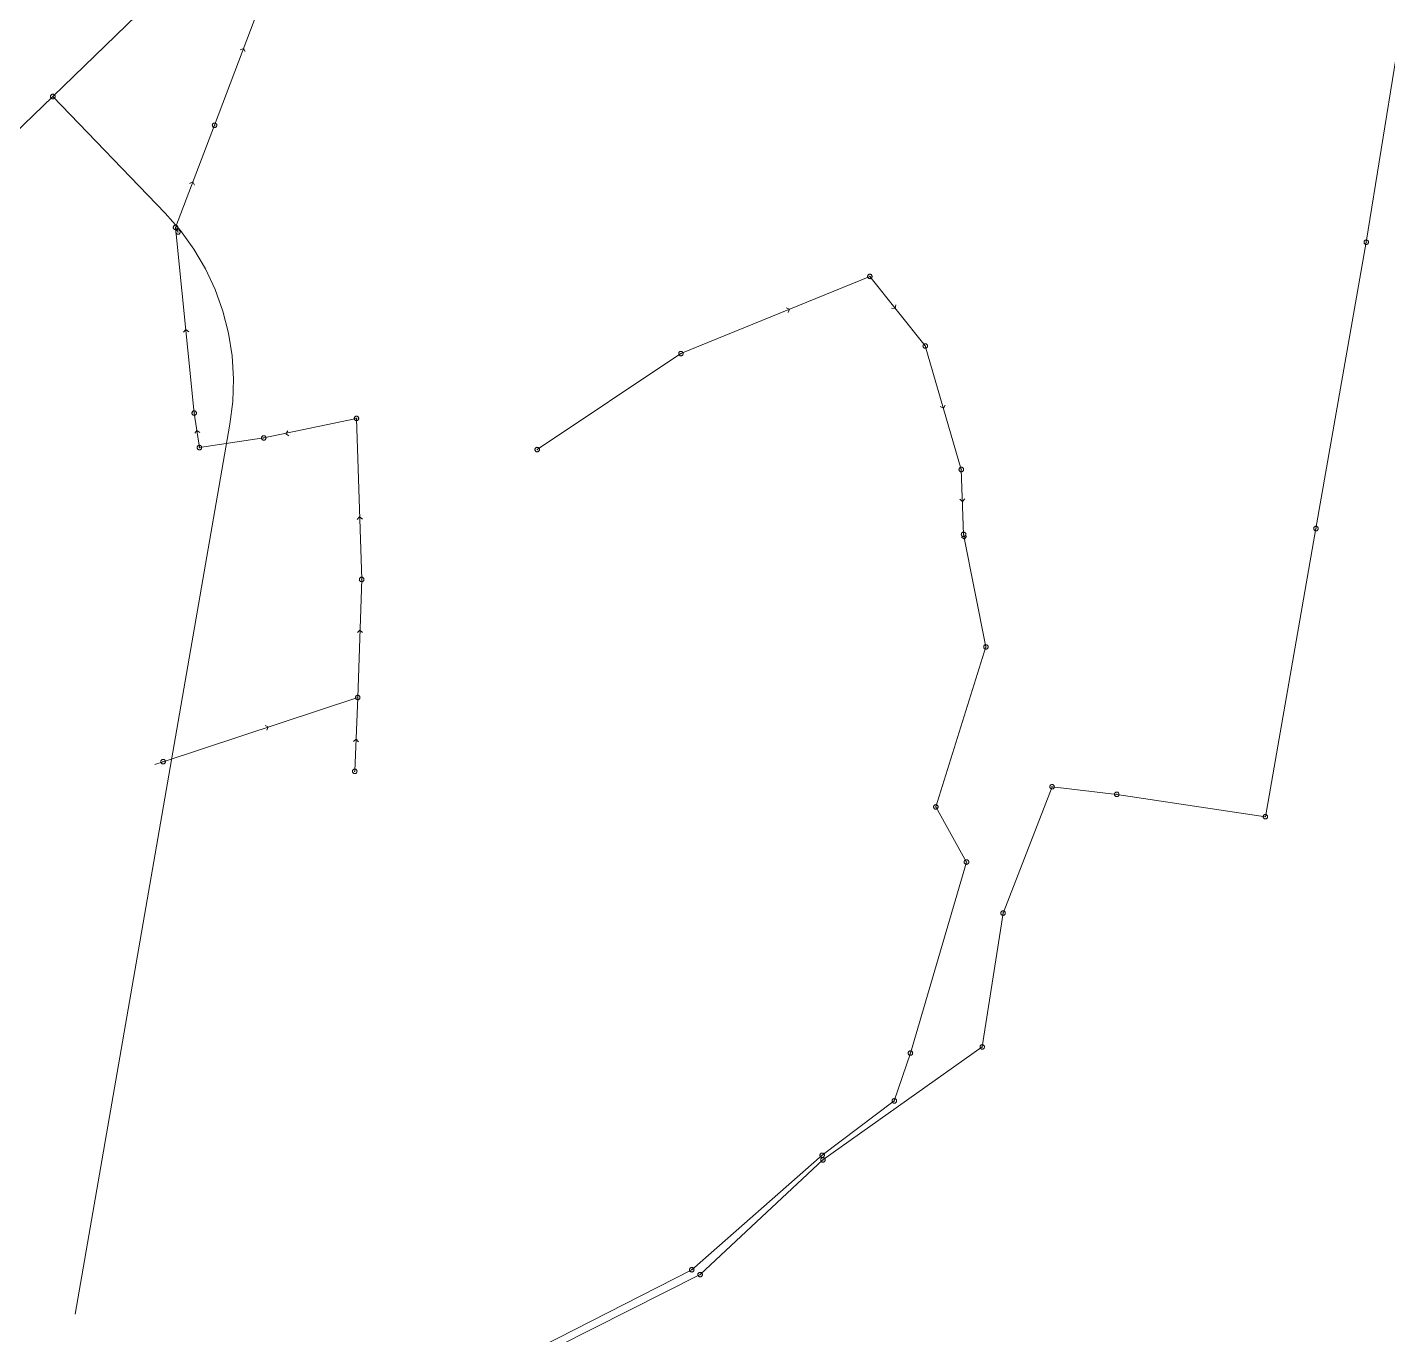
# Model space of a CAD drawing. Header units: metres. Extents: x 25504150 to 25508618, y 6694193 to 6702753.
# Drawn here: x 25505051.8 to 25505330.6, y 6695833.4 to 6696101.4 of the extents above; entities that cross this region are included whole.
import ezdxf

# ---------------------------------------------------------------- set-up
doc = ezdxf.new("R2010")
doc.units = ezdxf.units.M
for name, pattern in [('Sewer_node', [0]), ('Viemariputket', [0]), ('Viemarivarusteet', [0])]:
    doc.linetypes.add(name, pattern=pattern)
for name, color, linetype, lineweight in [('Sewer_node', 7, 'Sewer_node', 0), ('Viemariputket', 7, 'Viemariputket', 0), ('Viemarivarusteet', 7, 'Viemarivarusteet', 0)]:
    doc.layers.add(name, color=color, linetype=linetype, lineweight=lineweight)

msp = doc.modelspace()

# ---------------------------------------------------------------- linework, layer by layer
at = {"layer": 'Sewer_node', "color": 46, "linetype": 'Continuous', "true_color": 0x7f5f00, "flags": 128}
for points in [[(25505096.44, 6696096.39), (25505096.11, 6696097.07), (25505095.44, 6696096.75)], [(25505086.09, 6696069.01), (25505085.76, 6696069.69), (25505085.09, 6696069.38)], [(25505207.73, 6696042.9), (25505208.01, 6696043.6), (25505207.33, 6696043.89)], [(25505228.93, 6696043.85), (25505229.68, 6696043.77), (25505229.76, 6696044.51)], [(25505084.89, 6696039), (25505084.3, 6696039.46), (25505083.84, 6696038.88)], [(25505238.87, 6696023.67), (25505239.53, 6696023.32), (25505239.89, 6696023.97)], [(25505087.18, 6696018.36), (25505086.56, 6696018.78), (25505086.13, 6696018.18)], [(25505105.22, 6696018.7), (25505104.81, 6696018.07), (25505105.43, 6696017.66)], [(25505242.87, 6696004.69), (25505243.43, 6696004.19), (25505243.93, 6696004.73)], [(25505120.48, 6696000.56), (25505119.92, 6696001.06), (25505119.42, 6696000.51)], [(25505243.23, 6695996.88), (25505243.86, 6695996.47), (25505244.27, 6695997.08)], [(25505120.51, 6695977.32), (25505119.99, 6695977.86), (25505119.45, 6695977.35)], [(25505100.87, 6695957.31), (25505101.2, 6695957.99), (25505100.53, 6695958.32)], [(25505119.69, 6695954.96), (25505119.18, 6695955.51), (25505118.63, 6695955)]]:
    msp.add_lwpolyline(points, dxfattribs=at)
for points, elevation in [([(25505057.53, 6696087.2), (25505057.52, 6696087.27), (25505057.51, 6696087.35), (25505057.48, 6696087.41), (25505057.44, 6696087.48), (25505057.39, 6696087.53), (25505057.34, 6696087.58), (25505057.27, 6696087.62), (25505057.21, 6696087.65), (25505057.13, 6696087.66), (25505057.06, 6696087.67), (25505056.99, 6696087.66), (25505056.91, 6696087.65), (25505056.85, 6696087.62), (25505056.78, 6696087.58), (25505056.73, 6696087.53), (25505056.68, 6696087.48), (25505056.64, 6696087.41), (25505056.61, 6696087.35), (25505056.6, 6696087.27), (25505056.59, 6696087.2), (25505056.6, 6696087.13), (25505056.61, 6696087.05), (25505056.64, 6696086.99), (25505056.68, 6696086.92), (25505056.73, 6696086.87), (25505056.78, 6696086.82), (25505056.85, 6696086.78), (25505056.91, 6696086.75), (25505056.99, 6696086.74), (25505057.06, 6696086.73), (25505057.13, 6696086.74), (25505057.21, 6696086.75), (25505057.27, 6696086.78), (25505057.34, 6696086.82), (25505057.39, 6696086.87), (25505057.44, 6696086.92), (25505057.48, 6696086.99), (25505057.51, 6696087.05), (25505057.52, 6696087.13)], 2.22), ([(25505082.67, 6696060.37), (25505082.66, 6696060.44), (25505082.65, 6696060.52), (25505082.62, 6696060.58), (25505082.58, 6696060.65), (25505082.53, 6696060.7), (25505082.48, 6696060.75), (25505082.41, 6696060.79), (25505082.35, 6696060.82), (25505082.27, 6696060.83), (25505082.2, 6696060.84), (25505082.13, 6696060.83), (25505082.05, 6696060.82), (25505081.99, 6696060.79), (25505081.92, 6696060.75), (25505081.87, 6696060.7), (25505081.82, 6696060.65), (25505081.78, 6696060.58), (25505081.75, 6696060.52), (25505081.74, 6696060.44), (25505081.73, 6696060.37), (25505081.74, 6696060.3), (25505081.75, 6696060.22), (25505081.78, 6696060.16), (25505081.82, 6696060.09), (25505081.87, 6696060.04), (25505081.92, 6696059.99), (25505081.99, 6696059.95), (25505082.05, 6696059.92), (25505082.13, 6696059.91), (25505082.2, 6696059.9), (25505082.27, 6696059.91), (25505082.35, 6696059.92), (25505082.41, 6696059.95), (25505082.48, 6696059.99), (25505082.53, 6696060.04), (25505082.58, 6696060.09), (25505082.62, 6696060.16), (25505082.65, 6696060.22), (25505082.66, 6696060.3)], 46.87), ([(25505083.17, 6696059.43), (25505083.16, 6696059.5), (25505083.15, 6696059.57), (25505083.12, 6696059.64), (25505083.08, 6696059.7), (25505083.04, 6696059.76), (25505082.98, 6696059.8), (25505082.92, 6696059.84), (25505082.85, 6696059.87), (25505082.78, 6696059.88), (25505082.71, 6696059.89), (25505082.64, 6696059.88), (25505082.57, 6696059.87), (25505082.5, 6696059.84), (25505082.44, 6696059.8), (25505082.38, 6696059.76), (25505082.34, 6696059.7), (25505082.3, 6696059.64), (25505082.27, 6696059.57), (25505082.26, 6696059.5), (25505082.25, 6696059.43), (25505082.26, 6696059.36), (25505082.27, 6696059.29), (25505082.3, 6696059.22), (25505082.34, 6696059.16), (25505082.38, 6696059.1), (25505082.44, 6696059.06), (25505082.5, 6696059.02), (25505082.57, 6696058.99), (25505082.64, 6696058.98), (25505082.71, 6696058.97), (25505082.78, 6696058.98), (25505082.85, 6696058.99), (25505082.92, 6696059.02), (25505082.98, 6696059.06), (25505083.04, 6696059.1), (25505083.08, 6696059.16), (25505083.12, 6696059.22), (25505083.15, 6696059.29), (25505083.16, 6696059.36)], 47.14), ([(25505224.92, 6696050.32), (25505224.91, 6696050.39), (25505224.9, 6696050.46), (25505224.87, 6696050.53), (25505224.83, 6696050.59), (25505224.79, 6696050.65), (25505224.73, 6696050.69), (25505224.67, 6696050.73), (25505224.6, 6696050.76), (25505224.53, 6696050.77), (25505224.46, 6696050.78), (25505224.39, 6696050.77), (25505224.32, 6696050.76), (25505224.25, 6696050.73), (25505224.19, 6696050.69), (25505224.13, 6696050.65), (25505224.09, 6696050.59), (25505224.05, 6696050.53), (25505224.02, 6696050.46), (25505224.01, 6696050.39), (25505224, 6696050.32), (25505224.01, 6696050.25), (25505224.02, 6696050.18), (25505224.05, 6696050.11), (25505224.09, 6696050.05), (25505224.13, 6696049.99), (25505224.19, 6696049.95), (25505224.25, 6696049.91), (25505224.32, 6696049.88), (25505224.39, 6696049.87), (25505224.46, 6696049.86), (25505224.53, 6696049.87), (25505224.6, 6696049.88), (25505224.67, 6696049.91), (25505224.73, 6696049.95), (25505224.79, 6696049.99), (25505224.83, 6696050.05), (25505224.87, 6696050.11), (25505224.9, 6696050.18), (25505224.91, 6696050.25)], 43.24), ([(25505186.22, 6696034.5), (25505186.21, 6696034.57), (25505186.2, 6696034.64), (25505186.17, 6696034.71), (25505186.13, 6696034.77), (25505186.09, 6696034.83), (25505186.03, 6696034.87), (25505185.97, 6696034.91), (25505185.9, 6696034.94), (25505185.83, 6696034.95), (25505185.76, 6696034.96), (25505185.69, 6696034.95), (25505185.62, 6696034.94), (25505185.55, 6696034.91), (25505185.49, 6696034.87), (25505185.43, 6696034.83), (25505185.39, 6696034.77), (25505185.35, 6696034.71), (25505185.32, 6696034.64), (25505185.31, 6696034.57), (25505185.3, 6696034.5), (25505185.31, 6696034.43), (25505185.32, 6696034.36), (25505185.35, 6696034.29), (25505185.39, 6696034.23), (25505185.43, 6696034.17), (25505185.49, 6696034.13), (25505185.55, 6696034.09), (25505185.62, 6696034.06), (25505185.69, 6696034.05), (25505185.76, 6696034.04), (25505185.83, 6696034.05), (25505185.9, 6696034.06), (25505185.97, 6696034.09), (25505186.03, 6696034.13), (25505186.09, 6696034.17), (25505186.13, 6696034.23), (25505186.17, 6696034.29), (25505186.2, 6696034.36), (25505186.21, 6696034.43)], 45.34), ([(25505236.27, 6696036.07), (25505236.26, 6696036.14), (25505236.25, 6696036.21), (25505236.22, 6696036.28), (25505236.18, 6696036.34), (25505236.14, 6696036.4), (25505236.08, 6696036.44), (25505236.02, 6696036.48), (25505235.95, 6696036.51), (25505235.88, 6696036.52), (25505235.81, 6696036.53), (25505235.74, 6696036.52), (25505235.67, 6696036.51), (25505235.6, 6696036.48), (25505235.54, 6696036.44), (25505235.48, 6696036.4), (25505235.44, 6696036.34), (25505235.4, 6696036.28), (25505235.37, 6696036.21), (25505235.36, 6696036.14), (25505235.35, 6696036.07), (25505235.36, 6696036), (25505235.37, 6696035.93), (25505235.4, 6696035.86), (25505235.44, 6696035.8), (25505235.48, 6696035.74), (25505235.54, 6696035.7), (25505235.6, 6696035.66), (25505235.67, 6696035.63), (25505235.74, 6696035.62), (25505235.81, 6696035.61), (25505235.88, 6696035.62), (25505235.95, 6696035.63), (25505236.02, 6696035.66), (25505236.08, 6696035.7), (25505236.14, 6696035.74), (25505236.18, 6696035.8), (25505236.22, 6696035.86), (25505236.25, 6696035.93), (25505236.26, 6696036)], 41.66), ([(25505119.74, 6696021.23), (25505119.73, 6696021.3), (25505119.72, 6696021.37), (25505119.69, 6696021.44), (25505119.65, 6696021.5), (25505119.61, 6696021.56), (25505119.55, 6696021.6), (25505119.49, 6696021.64), (25505119.42, 6696021.67), (25505119.35, 6696021.68), (25505119.28, 6696021.69), (25505119.21, 6696021.68), (25505119.14, 6696021.67), (25505119.07, 6696021.64), (25505119.01, 6696021.6), (25505118.95, 6696021.56), (25505118.91, 6696021.5), (25505118.87, 6696021.44), (25505118.84, 6696021.37), (25505118.83, 6696021.3), (25505118.82, 6696021.23), (25505118.83, 6696021.16), (25505118.84, 6696021.09), (25505118.87, 6696021.02), (25505118.91, 6696020.96), (25505118.95, 6696020.9), (25505119.01, 6696020.86), (25505119.07, 6696020.82), (25505119.14, 6696020.79), (25505119.21, 6696020.78), (25505119.28, 6696020.77), (25505119.35, 6696020.78), (25505119.42, 6696020.79), (25505119.49, 6696020.82), (25505119.55, 6696020.86), (25505119.61, 6696020.9), (25505119.65, 6696020.96), (25505119.69, 6696021.02), (25505119.72, 6696021.09), (25505119.73, 6696021.16)], 100), ([(25505243.67, 6696010.76), (25505243.66, 6696010.83), (25505243.65, 6696010.91), (25505243.62, 6696010.97), (25505243.58, 6696011.04), (25505243.53, 6696011.09), (25505243.48, 6696011.14), (25505243.41, 6696011.18), (25505243.35, 6696011.21), (25505243.27, 6696011.22), (25505243.2, 6696011.23), (25505243.13, 6696011.22), (25505243.05, 6696011.21), (25505242.99, 6696011.18), (25505242.92, 6696011.14), (25505242.87, 6696011.09), (25505242.82, 6696011.04), (25505242.78, 6696010.97), (25505242.75, 6696010.91), (25505242.74, 6696010.83), (25505242.73, 6696010.76), (25505242.74, 6696010.69), (25505242.75, 6696010.61), (25505242.78, 6696010.55), (25505242.82, 6696010.48), (25505242.87, 6696010.43), (25505242.92, 6696010.38), (25505242.99, 6696010.34), (25505243.05, 6696010.31), (25505243.13, 6696010.3), (25505243.2, 6696010.29), (25505243.27, 6696010.3), (25505243.35, 6696010.31), (25505243.41, 6696010.34), (25505243.48, 6696010.38), (25505243.53, 6696010.43), (25505243.58, 6696010.48), (25505243.62, 6696010.55), (25505243.65, 6696010.61), (25505243.66, 6696010.69)], 39.31), ([(25505244.12, 6695997.47), (25505244.11, 6695997.54), (25505244.1, 6695997.61), (25505244.07, 6695997.68), (25505244.03, 6695997.74), (25505243.99, 6695997.8), (25505243.93, 6695997.84), (25505243.87, 6695997.88), (25505243.8, 6695997.91), (25505243.73, 6695997.92), (25505243.66, 6695997.93), (25505243.59, 6695997.92), (25505243.52, 6695997.91), (25505243.45, 6695997.88), (25505243.39, 6695997.84), (25505243.33, 6695997.8), (25505243.29, 6695997.74), (25505243.25, 6695997.68), (25505243.22, 6695997.61), (25505243.21, 6695997.54), (25505243.2, 6695997.47), (25505243.21, 6695997.4), (25505243.22, 6695997.33), (25505243.25, 6695997.26), (25505243.29, 6695997.2), (25505243.33, 6695997.14), (25505243.39, 6695997.1), (25505243.45, 6695997.06), (25505243.52, 6695997.03), (25505243.59, 6695997.02), (25505243.66, 6695997.01), (25505243.73, 6695997.02), (25505243.8, 6695997.03), (25505243.87, 6695997.06), (25505243.93, 6695997.1), (25505243.99, 6695997.14), (25505244.03, 6695997.2), (25505244.07, 6695997.26), (25505244.1, 6695997.33), (25505244.11, 6695997.4)], 38.03), ([(25505120.81, 6695988.22), (25505120.8, 6695988.29), (25505120.79, 6695988.37), (25505120.76, 6695988.43), (25505120.72, 6695988.5), (25505120.67, 6695988.55), (25505120.62, 6695988.6), (25505120.55, 6695988.64), (25505120.49, 6695988.67), (25505120.41, 6695988.68), (25505120.34, 6695988.69), (25505120.27, 6695988.68), (25505120.19, 6695988.67), (25505120.13, 6695988.64), (25505120.06, 6695988.6), (25505120.01, 6695988.55), (25505119.96, 6695988.5), (25505119.92, 6695988.43), (25505119.89, 6695988.37), (25505119.88, 6695988.29), (25505119.87, 6695988.22), (25505119.88, 6695988.15), (25505119.89, 6695988.07), (25505119.92, 6695988.01), (25505119.96, 6695987.94), (25505120.01, 6695987.89), (25505120.06, 6695987.84), (25505120.13, 6695987.8), (25505120.19, 6695987.77), (25505120.27, 6695987.76), (25505120.34, 6695987.75), (25505120.41, 6695987.76), (25505120.49, 6695987.77), (25505120.55, 6695987.8), (25505120.62, 6695987.84), (25505120.67, 6695987.89), (25505120.72, 6695987.94), (25505120.76, 6695988.01), (25505120.79, 6695988.07), (25505120.8, 6695988.15)], 49.73), ([(25505248.71, 6695974.39), (25505248.7, 6695974.46), (25505248.69, 6695974.53), (25505248.66, 6695974.6), (25505248.62, 6695974.66), (25505248.58, 6695974.72), (25505248.52, 6695974.76), (25505248.46, 6695974.8), (25505248.39, 6695974.83), (25505248.32, 6695974.84), (25505248.25, 6695974.85), (25505248.18, 6695974.84), (25505248.11, 6695974.83), (25505248.04, 6695974.8), (25505247.98, 6695974.76), (25505247.92, 6695974.72), (25505247.88, 6695974.66), (25505247.84, 6695974.6), (25505247.81, 6695974.53), (25505247.8, 6695974.46), (25505247.79, 6695974.39), (25505247.8, 6695974.32), (25505247.81, 6695974.25), (25505247.84, 6695974.18), (25505247.88, 6695974.12), (25505247.92, 6695974.06), (25505247.98, 6695974.02), (25505248.04, 6695973.98), (25505248.11, 6695973.95), (25505248.18, 6695973.94), (25505248.25, 6695973.93), (25505248.32, 6695973.94), (25505248.39, 6695973.95), (25505248.46, 6695973.98), (25505248.52, 6695974.02), (25505248.58, 6695974.06), (25505248.62, 6695974.12), (25505248.66, 6695974.18), (25505248.69, 6695974.25), (25505248.7, 6695974.32)], 35.73), ([(25505119.98, 6695964.03), (25505119.97, 6695964.1), (25505119.96, 6695964.17), (25505119.93, 6695964.24), (25505119.89, 6695964.3), (25505119.85, 6695964.36), (25505119.79, 6695964.4), (25505119.73, 6695964.44), (25505119.66, 6695964.47), (25505119.59, 6695964.48), (25505119.52, 6695964.49), (25505119.45, 6695964.48), (25505119.38, 6695964.47), (25505119.31, 6695964.44), (25505119.25, 6695964.4), (25505119.19, 6695964.36), (25505119.15, 6695964.3), (25505119.11, 6695964.24), (25505119.08, 6695964.17), (25505119.07, 6695964.1), (25505119.06, 6695964.03), (25505119.07, 6695963.96), (25505119.08, 6695963.89), (25505119.11, 6695963.82), (25505119.15, 6695963.76), (25505119.19, 6695963.7), (25505119.25, 6695963.66), (25505119.31, 6695963.62), (25505119.38, 6695963.59), (25505119.45, 6695963.58), (25505119.52, 6695963.57), (25505119.59, 6695963.58), (25505119.66, 6695963.59), (25505119.73, 6695963.62), (25505119.79, 6695963.66), (25505119.85, 6695963.7), (25505119.89, 6695963.76), (25505119.93, 6695963.82), (25505119.96, 6695963.89), (25505119.97, 6695963.96)], 51.21), ([(25505080.12, 6695950.88), (25505080.11, 6695950.95), (25505080.1, 6695951.03), (25505080.07, 6695951.09), (25505080.03, 6695951.16), (25505079.98, 6695951.21), (25505079.93, 6695951.26), (25505079.86, 6695951.3), (25505079.8, 6695951.33), (25505079.72, 6695951.34), (25505079.65, 6695951.35), (25505079.58, 6695951.34), (25505079.5, 6695951.33), (25505079.44, 6695951.3), (25505079.37, 6695951.26), (25505079.32, 6695951.21), (25505079.27, 6695951.16), (25505079.23, 6695951.09), (25505079.2, 6695951.03), (25505079.19, 6695950.95), (25505079.18, 6695950.88), (25505079.19, 6695950.81), (25505079.2, 6695950.73), (25505079.23, 6695950.67), (25505079.27, 6695950.6), (25505079.32, 6695950.55), (25505079.37, 6695950.5), (25505079.44, 6695950.46), (25505079.5, 6695950.43), (25505079.58, 6695950.42), (25505079.65, 6695950.41), (25505079.72, 6695950.42), (25505079.8, 6695950.43), (25505079.86, 6695950.46), (25505079.93, 6695950.5), (25505079.98, 6695950.55), (25505080.03, 6695950.6), (25505080.07, 6695950.67), (25505080.1, 6695950.73), (25505080.11, 6695950.81)], 50.51), ([(25505119.38, 6695948.9), (25505119.37, 6695948.97), (25505119.36, 6695949.04), (25505119.33, 6695949.11), (25505119.29, 6695949.17), (25505119.25, 6695949.23), (25505119.19, 6695949.27), (25505119.13, 6695949.31), (25505119.06, 6695949.34), (25505118.99, 6695949.35), (25505118.92, 6695949.36), (25505118.85, 6695949.35), (25505118.78, 6695949.34), (25505118.71, 6695949.31), (25505118.65, 6695949.27), (25505118.59, 6695949.23), (25505118.55, 6695949.17), (25505118.51, 6695949.11), (25505118.48, 6695949.04), (25505118.47, 6695948.97), (25505118.46, 6695948.9), (25505118.47, 6695948.83), (25505118.48, 6695948.76), (25505118.51, 6695948.69), (25505118.55, 6695948.63), (25505118.59, 6695948.57), (25505118.65, 6695948.53), (25505118.71, 6695948.49), (25505118.78, 6695948.46), (25505118.85, 6695948.45), (25505118.92, 6695948.44), (25505118.99, 6695948.45), (25505119.06, 6695948.46), (25505119.13, 6695948.49), (25505119.19, 6695948.53), (25505119.25, 6695948.57), (25505119.29, 6695948.63), (25505119.33, 6695948.69), (25505119.36, 6695948.76), (25505119.37, 6695948.83)], 51.89), ([(25505262.25, 6695945.75), (25505262.24, 6695945.82), (25505262.23, 6695945.89), (25505262.2, 6695945.96), (25505262.16, 6695946.02), (25505262.12, 6695946.08), (25505262.06, 6695946.12), (25505262, 6695946.16), (25505261.93, 6695946.19), (25505261.86, 6695946.2), (25505261.79, 6695946.21), (25505261.72, 6695946.2), (25505261.65, 6695946.19), (25505261.58, 6695946.16), (25505261.52, 6695946.12), (25505261.46, 6695946.08), (25505261.42, 6695946.02), (25505261.38, 6695945.96), (25505261.35, 6695945.89), (25505261.34, 6695945.82), (25505261.33, 6695945.75), (25505261.34, 6695945.68), (25505261.35, 6695945.61), (25505261.38, 6695945.54), (25505261.42, 6695945.48), (25505261.46, 6695945.42), (25505261.52, 6695945.38), (25505261.58, 6695945.34), (25505261.65, 6695945.31), (25505261.72, 6695945.3), (25505261.79, 6695945.29), (25505261.86, 6695945.3), (25505261.93, 6695945.31), (25505262, 6695945.34), (25505262.06, 6695945.38), (25505262.12, 6695945.42), (25505262.16, 6695945.48), (25505262.2, 6695945.54), (25505262.23, 6695945.61), (25505262.24, 6695945.68)], 33.59), ([(25505275.52, 6695944.18), (25505275.51, 6695944.25), (25505275.5, 6695944.33), (25505275.47, 6695944.39), (25505275.43, 6695944.46), (25505275.38, 6695944.51), (25505275.33, 6695944.56), (25505275.26, 6695944.6), (25505275.2, 6695944.63), (25505275.12, 6695944.64), (25505275.05, 6695944.65), (25505274.98, 6695944.64), (25505274.9, 6695944.63), (25505274.84, 6695944.6), (25505274.77, 6695944.56), (25505274.72, 6695944.51), (25505274.67, 6695944.46), (25505274.63, 6695944.39), (25505274.6, 6695944.33), (25505274.59, 6695944.25), (25505274.58, 6695944.18), (25505274.59, 6695944.11), (25505274.6, 6695944.03), (25505274.63, 6695943.97), (25505274.67, 6695943.9), (25505274.72, 6695943.85), (25505274.77, 6695943.8), (25505274.84, 6695943.76), (25505274.9, 6695943.73), (25505274.98, 6695943.72), (25505275.05, 6695943.71), (25505275.12, 6695943.72), (25505275.2, 6695943.73), (25505275.26, 6695943.76), (25505275.33, 6695943.8), (25505275.38, 6695943.85), (25505275.43, 6695943.9), (25505275.47, 6695943.97), (25505275.5, 6695944.03), (25505275.51, 6695944.11)], 33.84), ([(25505238.44, 6695941.61), (25505238.43, 6695941.68), (25505238.42, 6695941.75), (25505238.39, 6695941.82), (25505238.35, 6695941.88), (25505238.31, 6695941.94), (25505238.25, 6695941.98), (25505238.19, 6695942.02), (25505238.12, 6695942.05), (25505238.05, 6695942.06), (25505237.98, 6695942.07), (25505237.91, 6695942.06), (25505237.84, 6695942.05), (25505237.77, 6695942.02), (25505237.71, 6695941.98), (25505237.65, 6695941.94), (25505237.61, 6695941.88), (25505237.57, 6695941.82), (25505237.54, 6695941.75), (25505237.53, 6695941.68), (25505237.52, 6695941.61), (25505237.53, 6695941.54), (25505237.54, 6695941.47), (25505237.57, 6695941.4), (25505237.61, 6695941.34), (25505237.65, 6695941.28), (25505237.71, 6695941.24), (25505237.77, 6695941.2), (25505237.84, 6695941.17), (25505237.91, 6695941.16), (25505237.98, 6695941.15), (25505238.05, 6695941.16), (25505238.12, 6695941.17), (25505238.19, 6695941.2), (25505238.25, 6695941.24), (25505238.31, 6695941.28), (25505238.35, 6695941.34), (25505238.39, 6695941.4), (25505238.42, 6695941.47), (25505238.43, 6695941.54)], 35.42), ([(25505252.22, 6695919.84), (25505252.21, 6695919.91), (25505252.2, 6695919.98), (25505252.17, 6695920.05), (25505252.13, 6695920.11), (25505252.09, 6695920.17), (25505252.03, 6695920.21), (25505251.97, 6695920.25), (25505251.9, 6695920.28), (25505251.83, 6695920.29), (25505251.76, 6695920.3), (25505251.69, 6695920.29), (25505251.62, 6695920.28), (25505251.55, 6695920.25), (25505251.49, 6695920.21), (25505251.43, 6695920.17), (25505251.39, 6695920.11), (25505251.35, 6695920.05), (25505251.32, 6695919.98), (25505251.31, 6695919.91), (25505251.3, 6695919.84), (25505251.31, 6695919.77), (25505251.32, 6695919.7), (25505251.35, 6695919.63), (25505251.39, 6695919.57), (25505251.43, 6695919.51), (25505251.49, 6695919.47), (25505251.55, 6695919.43), (25505251.62, 6695919.4), (25505251.69, 6695919.39), (25505251.76, 6695919.38), (25505251.83, 6695919.39), (25505251.9, 6695919.4), (25505251.97, 6695919.43), (25505252.03, 6695919.47), (25505252.09, 6695919.51), (25505252.13, 6695919.57), (25505252.17, 6695919.63), (25505252.2, 6695919.7), (25505252.21, 6695919.77)], 33.77), ([(25505247.96, 6695892.41), (25505247.95, 6695892.48), (25505247.94, 6695892.55), (25505247.91, 6695892.62), (25505247.87, 6695892.68), (25505247.83, 6695892.74), (25505247.77, 6695892.78), (25505247.71, 6695892.82), (25505247.64, 6695892.85), (25505247.57, 6695892.86), (25505247.5, 6695892.87), (25505247.43, 6695892.86), (25505247.36, 6695892.85), (25505247.29, 6695892.82), (25505247.23, 6695892.78), (25505247.17, 6695892.74), (25505247.13, 6695892.68), (25505247.09, 6695892.62), (25505247.06, 6695892.55), (25505247.05, 6695892.48), (25505247.04, 6695892.41), (25505247.05, 6695892.34), (25505247.06, 6695892.27), (25505247.09, 6695892.2), (25505247.13, 6695892.14), (25505247.17, 6695892.08), (25505247.23, 6695892.04), (25505247.29, 6695892), (25505247.36, 6695891.97), (25505247.43, 6695891.96), (25505247.5, 6695891.95), (25505247.57, 6695891.96), (25505247.64, 6695891.97), (25505247.71, 6695892), (25505247.77, 6695892.04), (25505247.83, 6695892.08), (25505247.87, 6695892.14), (25505247.91, 6695892.2), (25505247.94, 6695892.27), (25505247.95, 6695892.34)], 33.05)]:
    msp.add_lwpolyline(points, close=True, dxfattribs=dict(at, elevation=elevation))
for points in [[(25505090.65, 6696081.3), (25505090.64, 6696081.37), (25505090.63, 6696081.44), (25505090.6, 6696081.51), (25505090.56, 6696081.57), (25505090.52, 6696081.63), (25505090.46, 6696081.67), (25505090.4, 6696081.71), (25505090.33, 6696081.74), (25505090.26, 6696081.75), (25505090.19, 6696081.76), (25505090.12, 6696081.75), (25505090.05, 6696081.74), (25505089.98, 6696081.71), (25505089.92, 6696081.67), (25505089.86, 6696081.63), (25505089.82, 6696081.57), (25505089.78, 6696081.51), (25505089.75, 6696081.44), (25505089.74, 6696081.37), (25505089.73, 6696081.3), (25505089.74, 6696081.23), (25505089.75, 6696081.16), (25505089.78, 6696081.09), (25505089.82, 6696081.03), (25505089.86, 6696080.97), (25505089.92, 6696080.93), (25505089.98, 6696080.89), (25505090.05, 6696080.86), (25505090.12, 6696080.85), (25505090.19, 6696080.84), (25505090.26, 6696080.85), (25505090.33, 6696080.86), (25505090.4, 6696080.89), (25505090.46, 6696080.93), (25505090.52, 6696080.97), (25505090.56, 6696081.03), (25505090.6, 6696081.09), (25505090.63, 6696081.16), (25505090.64, 6696081.23)], [(25505086.48, 6696022.33), (25505086.47, 6696022.4), (25505086.46, 6696022.47), (25505086.43, 6696022.54), (25505086.39, 6696022.6), (25505086.35, 6696022.66), (25505086.29, 6696022.7), (25505086.23, 6696022.74), (25505086.16, 6696022.77), (25505086.09, 6696022.78), (25505086.02, 6696022.79), (25505085.95, 6696022.78), (25505085.88, 6696022.77), (25505085.81, 6696022.74), (25505085.75, 6696022.7), (25505085.69, 6696022.66), (25505085.65, 6696022.6), (25505085.61, 6696022.54), (25505085.58, 6696022.47), (25505085.57, 6696022.4), (25505085.56, 6696022.33), (25505085.57, 6696022.26), (25505085.58, 6696022.19), (25505085.61, 6696022.12), (25505085.65, 6696022.06), (25505085.69, 6696022), (25505085.75, 6696021.96), (25505085.81, 6696021.92), (25505085.88, 6696021.89), (25505085.95, 6696021.88), (25505086.02, 6696021.87), (25505086.09, 6696021.88), (25505086.16, 6696021.89), (25505086.23, 6696021.92), (25505086.29, 6696021.96), (25505086.35, 6696022), (25505086.39, 6696022.06), (25505086.43, 6696022.12), (25505086.46, 6696022.19), (25505086.47, 6696022.26)], [(25505100.74, 6696017.22), (25505100.73, 6696017.29), (25505100.72, 6696017.36), (25505100.69, 6696017.43), (25505100.65, 6696017.49), (25505100.61, 6696017.55), (25505100.55, 6696017.59), (25505100.49, 6696017.63), (25505100.42, 6696017.66), (25505100.35, 6696017.67), (25505100.28, 6696017.68), (25505100.21, 6696017.67), (25505100.14, 6696017.66), (25505100.07, 6696017.63), (25505100.01, 6696017.59), (25505099.95, 6696017.55), (25505099.91, 6696017.49), (25505099.87, 6696017.43), (25505099.84, 6696017.36), (25505099.83, 6696017.29), (25505099.82, 6696017.22), (25505099.83, 6696017.15), (25505099.84, 6696017.08), (25505099.87, 6696017.01), (25505099.91, 6696016.95), (25505099.95, 6696016.89), (25505100.01, 6696016.85), (25505100.07, 6696016.81), (25505100.14, 6696016.78), (25505100.21, 6696016.77), (25505100.28, 6696016.76), (25505100.35, 6696016.77), (25505100.42, 6696016.78), (25505100.49, 6696016.81), (25505100.55, 6696016.85), (25505100.61, 6696016.89), (25505100.65, 6696016.95), (25505100.69, 6696017.01), (25505100.72, 6696017.08), (25505100.73, 6696017.15)], [(25505087.56, 6696015.25), (25505087.55, 6696015.32), (25505087.54, 6696015.39), (25505087.51, 6696015.46), (25505087.47, 6696015.52), (25505087.43, 6696015.58), (25505087.37, 6696015.62), (25505087.31, 6696015.66), (25505087.24, 6696015.69), (25505087.17, 6696015.7), (25505087.1, 6696015.71), (25505087.03, 6696015.7), (25505086.96, 6696015.69), (25505086.89, 6696015.66), (25505086.83, 6696015.62), (25505086.77, 6696015.58), (25505086.73, 6696015.52), (25505086.69, 6696015.46), (25505086.66, 6696015.39), (25505086.65, 6696015.32), (25505086.64, 6696015.25), (25505086.65, 6696015.18), (25505086.66, 6696015.11), (25505086.69, 6696015.04), (25505086.73, 6696014.98), (25505086.77, 6696014.92), (25505086.83, 6696014.88), (25505086.89, 6696014.84), (25505086.96, 6696014.81), (25505087.03, 6696014.8), (25505087.1, 6696014.79), (25505087.17, 6696014.8), (25505087.24, 6696014.81), (25505087.31, 6696014.84), (25505087.37, 6696014.88), (25505087.43, 6696014.92), (25505087.47, 6696014.98), (25505087.51, 6696015.04), (25505087.54, 6696015.11), (25505087.55, 6696015.18)], [(25505156.76, 6696014.84), (25505156.75, 6696014.91), (25505156.74, 6696014.98), (25505156.71, 6696015.05), (25505156.67, 6696015.11), (25505156.63, 6696015.17), (25505156.57, 6696015.21), (25505156.51, 6696015.25), (25505156.44, 6696015.28), (25505156.37, 6696015.29), (25505156.3, 6696015.3), (25505156.23, 6696015.29), (25505156.16, 6696015.28), (25505156.09, 6696015.25), (25505156.03, 6696015.21), (25505155.97, 6696015.17), (25505155.93, 6696015.11), (25505155.89, 6696015.05), (25505155.86, 6696014.98), (25505155.85, 6696014.91), (25505155.84, 6696014.84), (25505155.85, 6696014.77), (25505155.86, 6696014.7), (25505155.89, 6696014.63), (25505155.93, 6696014.57), (25505155.97, 6696014.51), (25505156.03, 6696014.47), (25505156.09, 6696014.43), (25505156.16, 6696014.4), (25505156.23, 6696014.39), (25505156.3, 6696014.38), (25505156.37, 6696014.39), (25505156.44, 6696014.4), (25505156.51, 6696014.43), (25505156.57, 6696014.47), (25505156.63, 6696014.51), (25505156.67, 6696014.57), (25505156.71, 6696014.63), (25505156.74, 6696014.7), (25505156.75, 6696014.77)], [(25505244.74, 6695930.31), (25505244.73, 6695930.38), (25505244.72, 6695930.46), (25505244.69, 6695930.52), (25505244.65, 6695930.59), (25505244.6, 6695930.64), (25505244.55, 6695930.69), (25505244.48, 6695930.73), (25505244.42, 6695930.76), (25505244.34, 6695930.77), (25505244.27, 6695930.78), (25505244.2, 6695930.77), (25505244.12, 6695930.76), (25505244.06, 6695930.73), (25505243.99, 6695930.69), (25505243.94, 6695930.64), (25505243.89, 6695930.59), (25505243.85, 6695930.52), (25505243.82, 6695930.46), (25505243.81, 6695930.38), (25505243.8, 6695930.31), (25505243.81, 6695930.24), (25505243.82, 6695930.16), (25505243.85, 6695930.1), (25505243.89, 6695930.03), (25505243.94, 6695929.98), (25505243.99, 6695929.93), (25505244.06, 6695929.89), (25505244.12, 6695929.86), (25505244.2, 6695929.85), (25505244.27, 6695929.84), (25505244.34, 6695929.85), (25505244.42, 6695929.86), (25505244.48, 6695929.89), (25505244.55, 6695929.93), (25505244.6, 6695929.98), (25505244.65, 6695930.03), (25505244.69, 6695930.1), (25505244.72, 6695930.16), (25505244.73, 6695930.24)], [(25505233.24, 6695891.16), (25505233.23, 6695891.23), (25505233.22, 6695891.3), (25505233.19, 6695891.37), (25505233.15, 6695891.43), (25505233.11, 6695891.49), (25505233.05, 6695891.53), (25505232.99, 6695891.57), (25505232.92, 6695891.6), (25505232.85, 6695891.61), (25505232.78, 6695891.62), (25505232.71, 6695891.61), (25505232.64, 6695891.6), (25505232.57, 6695891.57), (25505232.51, 6695891.53), (25505232.45, 6695891.49), (25505232.41, 6695891.43), (25505232.37, 6695891.37), (25505232.34, 6695891.3), (25505232.33, 6695891.23), (25505232.32, 6695891.16), (25505232.33, 6695891.09), (25505232.34, 6695891.02), (25505232.37, 6695890.95), (25505232.41, 6695890.89), (25505232.45, 6695890.83), (25505232.51, 6695890.79), (25505232.57, 6695890.75), (25505232.64, 6695890.72), (25505232.71, 6695890.71), (25505232.78, 6695890.7), (25505232.85, 6695890.71), (25505232.92, 6695890.72), (25505232.99, 6695890.75), (25505233.05, 6695890.79), (25505233.11, 6695890.83), (25505233.15, 6695890.89), (25505233.19, 6695890.95), (25505233.22, 6695891.02), (25505233.23, 6695891.09)], [(25505229.95, 6695881.35), (25505229.94, 6695881.42), (25505229.93, 6695881.5), (25505229.9, 6695881.56), (25505229.86, 6695881.63), (25505229.81, 6695881.68), (25505229.76, 6695881.73), (25505229.69, 6695881.77), (25505229.63, 6695881.8), (25505229.55, 6695881.81), (25505229.48, 6695881.82), (25505229.41, 6695881.81), (25505229.33, 6695881.8), (25505229.27, 6695881.77), (25505229.2, 6695881.73), (25505229.15, 6695881.68), (25505229.1, 6695881.63), (25505229.06, 6695881.56), (25505229.03, 6695881.5), (25505229.02, 6695881.42), (25505229.01, 6695881.35), (25505229.02, 6695881.28), (25505229.03, 6695881.2), (25505229.06, 6695881.14), (25505229.1, 6695881.07), (25505229.15, 6695881.02), (25505229.2, 6695880.97), (25505229.27, 6695880.93), (25505229.33, 6695880.9), (25505229.41, 6695880.89), (25505229.48, 6695880.88), (25505229.55, 6695880.89), (25505229.63, 6695880.9), (25505229.69, 6695880.93), (25505229.76, 6695880.97), (25505229.81, 6695881.02), (25505229.86, 6695881.07), (25505229.9, 6695881.14), (25505229.93, 6695881.2), (25505229.94, 6695881.28)], [(25505215.15, 6695870.21), (25505215.14, 6695870.28), (25505215.13, 6695870.35), (25505215.1, 6695870.42), (25505215.06, 6695870.48), (25505215.02, 6695870.54), (25505214.96, 6695870.58), (25505214.9, 6695870.62), (25505214.83, 6695870.65), (25505214.76, 6695870.66), (25505214.69, 6695870.67), (25505214.62, 6695870.66), (25505214.55, 6695870.65), (25505214.48, 6695870.62), (25505214.42, 6695870.58), (25505214.36, 6695870.54), (25505214.32, 6695870.48), (25505214.28, 6695870.42), (25505214.25, 6695870.35), (25505214.24, 6695870.28), (25505214.23, 6695870.21), (25505214.24, 6695870.14), (25505214.25, 6695870.07), (25505214.28, 6695870), (25505214.32, 6695869.94), (25505214.36, 6695869.88), (25505214.42, 6695869.84), (25505214.48, 6695869.8), (25505214.55, 6695869.77), (25505214.62, 6695869.76), (25505214.69, 6695869.75), (25505214.76, 6695869.76), (25505214.83, 6695869.77), (25505214.9, 6695869.8), (25505214.96, 6695869.84), (25505215.02, 6695869.88), (25505215.06, 6695869.94), (25505215.1, 6695870), (25505215.13, 6695870.07), (25505215.14, 6695870.14)], [(25505215.31, 6695869.26), (25505215.3, 6695869.33), (25505215.29, 6695869.4), (25505215.26, 6695869.47), (25505215.22, 6695869.53), (25505215.18, 6695869.59), (25505215.12, 6695869.63), (25505215.06, 6695869.67), (25505214.99, 6695869.7), (25505214.92, 6695869.71), (25505214.85, 6695869.72), (25505214.78, 6695869.71), (25505214.71, 6695869.7), (25505214.64, 6695869.67), (25505214.58, 6695869.63), (25505214.52, 6695869.59), (25505214.48, 6695869.53), (25505214.44, 6695869.47), (25505214.41, 6695869.4), (25505214.4, 6695869.33), (25505214.39, 6695869.26), (25505214.4, 6695869.19), (25505214.41, 6695869.12), (25505214.44, 6695869.05), (25505214.48, 6695868.99), (25505214.52, 6695868.93), (25505214.58, 6695868.89), (25505214.64, 6695868.85), (25505214.71, 6695868.82), (25505214.78, 6695868.81), (25505214.85, 6695868.8), (25505214.92, 6695868.81), (25505214.99, 6695868.82), (25505215.06, 6695868.85), (25505215.12, 6695868.89), (25505215.18, 6695868.93), (25505215.22, 6695868.99), (25505215.26, 6695869.05), (25505215.29, 6695869.12), (25505215.3, 6695869.19)], [(25505188.44, 6695846.75), (25505188.43, 6695846.82), (25505188.42, 6695846.89), (25505188.39, 6695846.96), (25505188.35, 6695847.02), (25505188.31, 6695847.08), (25505188.25, 6695847.12), (25505188.19, 6695847.16), (25505188.12, 6695847.19), (25505188.05, 6695847.2), (25505187.98, 6695847.21), (25505187.91, 6695847.2), (25505187.84, 6695847.19), (25505187.77, 6695847.16), (25505187.71, 6695847.12), (25505187.65, 6695847.08), (25505187.61, 6695847.02), (25505187.57, 6695846.96), (25505187.54, 6695846.89), (25505187.53, 6695846.82), (25505187.52, 6695846.75), (25505187.53, 6695846.68), (25505187.54, 6695846.61), (25505187.57, 6695846.54), (25505187.61, 6695846.48), (25505187.65, 6695846.42), (25505187.71, 6695846.38), (25505187.77, 6695846.34), (25505187.84, 6695846.31), (25505187.91, 6695846.3), (25505187.98, 6695846.29), (25505188.05, 6695846.3), (25505188.12, 6695846.31), (25505188.19, 6695846.34), (25505188.25, 6695846.38), (25505188.31, 6695846.42), (25505188.35, 6695846.48), (25505188.39, 6695846.54), (25505188.42, 6695846.61), (25505188.43, 6695846.68)], [(25505190.15, 6695845.76), (25505190.14, 6695845.83), (25505190.13, 6695845.9), (25505190.1, 6695845.97), (25505190.06, 6695846.03), (25505190.02, 6695846.09), (25505189.96, 6695846.13), (25505189.9, 6695846.17), (25505189.83, 6695846.2), (25505189.76, 6695846.21), (25505189.69, 6695846.22), (25505189.62, 6695846.21), (25505189.55, 6695846.2), (25505189.48, 6695846.17), (25505189.42, 6695846.13), (25505189.36, 6695846.09), (25505189.32, 6695846.03), (25505189.28, 6695845.97), (25505189.25, 6695845.9), (25505189.24, 6695845.83), (25505189.23, 6695845.76), (25505189.24, 6695845.69), (25505189.25, 6695845.62), (25505189.28, 6695845.55), (25505189.32, 6695845.49), (25505189.36, 6695845.43), (25505189.42, 6695845.39), (25505189.48, 6695845.35), (25505189.55, 6695845.32), (25505189.62, 6695845.31), (25505189.69, 6695845.3), (25505189.76, 6695845.31), (25505189.83, 6695845.32), (25505189.9, 6695845.35), (25505189.96, 6695845.39), (25505190.02, 6695845.43), (25505190.06, 6695845.49), (25505190.1, 6695845.55), (25505190.13, 6695845.62), (25505190.14, 6695845.69)]]:
    msp.add_lwpolyline(points, close=True, dxfattribs=at)
at = {"layer": 'Sewer_node', "color": 252, "linetype": 'Continuous', "lineweight": 9, "true_color": 0x848484, "flags": 128}
for points in [[(25505326.65, 6696057.33), (25505326.64, 6696057.4), (25505326.63, 6696057.47), (25505326.6, 6696057.54), (25505326.56, 6696057.6), (25505326.52, 6696057.66), (25505326.46, 6696057.7), (25505326.4, 6696057.74), (25505326.33, 6696057.77), (25505326.26, 6696057.78), (25505326.19, 6696057.79), (25505326.12, 6696057.78), (25505326.05, 6696057.77), (25505325.98, 6696057.74), (25505325.92, 6696057.7), (25505325.86, 6696057.66), (25505325.82, 6696057.6), (25505325.78, 6696057.54), (25505325.75, 6696057.47), (25505325.74, 6696057.4), (25505325.73, 6696057.33), (25505325.74, 6696057.26), (25505325.75, 6696057.19), (25505325.78, 6696057.12), (25505325.82, 6696057.06), (25505325.86, 6696057), (25505325.92, 6696056.96), (25505325.98, 6696056.92), (25505326.05, 6696056.89), (25505326.12, 6696056.88), (25505326.19, 6696056.87), (25505326.26, 6696056.88), (25505326.33, 6696056.89), (25505326.4, 6696056.92), (25505326.46, 6696056.96), (25505326.52, 6696057), (25505326.56, 6696057.06), (25505326.6, 6696057.12), (25505326.63, 6696057.19), (25505326.64, 6696057.26)], [(25505316.34, 6695998.66), (25505316.33, 6695998.73), (25505316.32, 6695998.8), (25505316.29, 6695998.87), (25505316.25, 6695998.93), (25505316.21, 6695998.99), (25505316.15, 6695999.03), (25505316.09, 6695999.07), (25505316.02, 6695999.1), (25505315.95, 6695999.11), (25505315.88, 6695999.12), (25505315.81, 6695999.11), (25505315.74, 6695999.1), (25505315.67, 6695999.07), (25505315.61, 6695999.03), (25505315.55, 6695998.99), (25505315.51, 6695998.93), (25505315.47, 6695998.87), (25505315.44, 6695998.8), (25505315.43, 6695998.73), (25505315.42, 6695998.66), (25505315.43, 6695998.59), (25505315.44, 6695998.52), (25505315.47, 6695998.45), (25505315.51, 6695998.39), (25505315.55, 6695998.33), (25505315.61, 6695998.29), (25505315.67, 6695998.25), (25505315.74, 6695998.22), (25505315.81, 6695998.21), (25505315.88, 6695998.2), (25505315.95, 6695998.21), (25505316.02, 6695998.22), (25505316.09, 6695998.25), (25505316.15, 6695998.29), (25505316.21, 6695998.33), (25505316.25, 6695998.39), (25505316.29, 6695998.45), (25505316.32, 6695998.52), (25505316.33, 6695998.59)], [(25505305.96, 6695939.6), (25505305.95, 6695939.67), (25505305.94, 6695939.74), (25505305.91, 6695939.81), (25505305.87, 6695939.87), (25505305.83, 6695939.93), (25505305.77, 6695939.97), (25505305.71, 6695940.01), (25505305.64, 6695940.04), (25505305.57, 6695940.05), (25505305.5, 6695940.06), (25505305.43, 6695940.05), (25505305.36, 6695940.04), (25505305.29, 6695940.01), (25505305.23, 6695939.97), (25505305.17, 6695939.93), (25505305.13, 6695939.87), (25505305.09, 6695939.81), (25505305.06, 6695939.74), (25505305.05, 6695939.67), (25505305.04, 6695939.6), (25505305.05, 6695939.53), (25505305.06, 6695939.46), (25505305.09, 6695939.39), (25505305.13, 6695939.33), (25505305.17, 6695939.27), (25505305.23, 6695939.23), (25505305.29, 6695939.19), (25505305.36, 6695939.16), (25505305.43, 6695939.15), (25505305.5, 6695939.14), (25505305.57, 6695939.15), (25505305.64, 6695939.16), (25505305.71, 6695939.19), (25505305.77, 6695939.23), (25505305.83, 6695939.27), (25505305.87, 6695939.33), (25505305.91, 6695939.39), (25505305.94, 6695939.46), (25505305.95, 6695939.53)]]:
    msp.add_lwpolyline(points, close=True, dxfattribs=at)
at = {"layer": 'Viemariputket', "color": 1, "linetype": 'Continuous', "lineweight": 15}
for p, q in [((25505101.45, 6696111.29), (25505090.19, 6696081.3)), ((25505090.19, 6696081.3), (25505082.2, 6696060.37)), ((25505082.2, 6696060.37), (25505086.02, 6696022.33)), ((25505082.2, 6696060.37), (25505082.71, 6696059.43)), ((25505224.46, 6696050.32), (25505185.76, 6696034.5)), ((25505235.81, 6696036.07), (25505224.46, 6696050.32)), ((25505185.76, 6696034.5, 44.13), (25505156.3, 6696014.84, 46.12)), ((25505243.2, 6696010.76), (25505235.81, 6696036.07)), ((25505086.02, 6696022.33), (25505087.1, 6696015.25)), ((25505100.28, 6696017.22), (25505119.28, 6696021.23, 100)), ((25505119.28, 6696021.23, 100), (25505120.34, 6695988.22, 48.08)), ((25505087.1, 6696015.25), (25505100.28, 6696017.22)), ((25505243.66, 6695997.47), (25505243.2, 6696010.76)), ((25505248.25, 6695974.39), (25505243.66, 6695997.47)), ((25505120.34, 6695988.22), (25505119.52, 6695964.03)), ((25505237.98, 6695941.61), (25505248.25, 6695974.39)), ((25505119.52, 6695964.03), (25505079.65, 6695950.88)), ((25505119.52, 6695964.03), (25505118.92, 6695948.9)), ((25505079.65, 6695950.88), (25505077.94, 6695950.29)), ((25505251.76, 6695919.84), (25505261.79, 6695945.75)), ((25505261.79, 6695945.75), (25505275.05, 6695944.18)), ((25505244.27, 6695930.31), (25505237.98, 6695941.61)), ((25505232.78, 6695891.16), (25505244.27, 6695930.31)), ((25505247.5, 6695892.41), (25505251.76, 6695919.84)), ((25505214.85, 6695869.26), (25505247.5, 6695892.41)), ((25505232.78, 6695891.16), (25505229.48, 6695881.35)), ((25505214.69, 6695870.21), (25505229.48, 6695881.35)), ((25505187.98, 6695846.75, 30.99), (25505214.69, 6695870.21)), ((25505189.69, 6695845.76), (25505214.85, 6695869.26)), ((25505147.55, 6695826.15), (25505187.98, 6695846.75)), ((25505148.28, 6695824.92), (25505189.69, 6695845.76))]:
    msp.add_line(p, q, dxfattribs=at)
at = {"layer": 'Viemariputket', "color": 251, "linetype": 'Continuous', "lineweight": 15, "true_color": 0x595959}
for p, q in [((25505326.19, 6696057.33), (25505332.32, 6696095.31)), ((25505315.88, 6695998.66), (25505326.19, 6696057.33)), ((25505305.5, 6695939.6), (25505315.88, 6695998.66)), ((25505275.05, 6695944.18), (25505305.5, 6695939.6))]:
    msp.add_line(p, q, dxfattribs=at)
at = {"layer": 'Viemariputket', "color": 1, "linetype": 'Continuous', "lineweight": 15, "flags": 128}
msp.add_lwpolyline([(25505057.06, 6696087.2), (25505080.1, 6696063.27), (25505083.19, 6696059.75), (25505085.94, 6696055.94), (25505088.32, 6696051.9), (25505090.31, 6696047.65), (25505091.89, 6696043.23), (25505093.06, 6696038.69), (25505093.79, 6696034.05), (25505094.08, 6696029.37), (25505093.93, 6696024.68), (25505093.35, 6696020.02), (25505061.62, 6695837.63)], dxfattribs=at)
at = {"layer": 'Viemariputket', "color": 1, "linetype": 'Continuous', "lineweight": 15}
for points in [[(25505057.06, 6696087.2, 2.22), (25505074.27, 6696103.87, 3.05), (25505107.8, 6696136.19, 0), (25505143.79, 6696170.88, 3.01), (25505143.79, 6696170.88, 4.53), (25505328.67, 6696349.63, 0), (25505364.65, 6696384.26, 0), (25505491.9, 6696506.67, 0), (25505521.5, 6696535.18, 0), (25505661.43, 6696669.92, 0), (25505679.3, 6696687.12, 0), (25505720.94, 6696727.26, 0), (25505726.74, 6696735.13, 0), (25505745.76, 6696760.22, 0), (25505780.85, 6696807.92, 0), (25505829.83, 6696874.58, 0), (25505913.91, 6696988.94, 0), (25505931.05, 6697012.24, 0), (25506031.4, 6697148.66, 0), (25506049.22, 6697172.9, 0), (25506184.72, 6697356.56, 6.26)], [(25504270.33, 6695680.95, 0), (25504769.77, 6695849.06, 0), (25505020.91, 6696052.38, 0), (25505057.06, 6696087.2, 2.22)]]:
    msp.add_polyline3d(points, dxfattribs=at)
at = {"layer": 'Viemarivarusteet', "color": 1}
for p in [(25505057.06, 6696087.2, 2.22), (25505090.19, 6696081.3), (25505082.2, 6696060.37, 46.87), (25505082.71, 6696059.43, 47.14), (25505224.46, 6696050.32, 43.24), (25505185.76, 6696034.5, 45.34), (25505235.81, 6696036.07, 41.66), (25505086.02, 6696022.33), (25505119.28, 6696021.23, 100), (25505100.28, 6696017.22), (25505087.1, 6696015.25), (25505156.3, 6696014.84), (25505243.2, 6696010.76, 39.31), (25505243.66, 6695997.47, 38.03), (25505120.34, 6695988.22, 49.73), (25505248.25, 6695974.39, 35.73), (25505119.52, 6695964.03, 51.21), (25505079.65, 6695950.88, 50.51), (25505118.92, 6695948.9, 51.89), (25505261.79, 6695945.75, 33.59), (25505275.05, 6695944.18, 33.84), (25505237.98, 6695941.61, 35.42), (25505244.27, 6695930.31), (25505251.76, 6695919.84, 33.77), (25505247.5, 6695892.41, 33.05), (25505232.78, 6695891.16), (25505229.48, 6695881.35), (25505214.69, 6695870.21), (25505214.85, 6695869.26), (25505187.98, 6695846.75), (25505189.69, 6695845.76)]:
    msp.add_point(p, dxfattribs=at)
at = {"layer": 'Viemarivarusteet', "color": 30, "true_color": 0xff7f00}
for p in [(25505326.19, 6696057.33), (25505315.88, 6695998.66), (25505305.5, 6695939.6)]:
    msp.add_point(p, dxfattribs=at)

doc.saveas('drawing.dxf')
